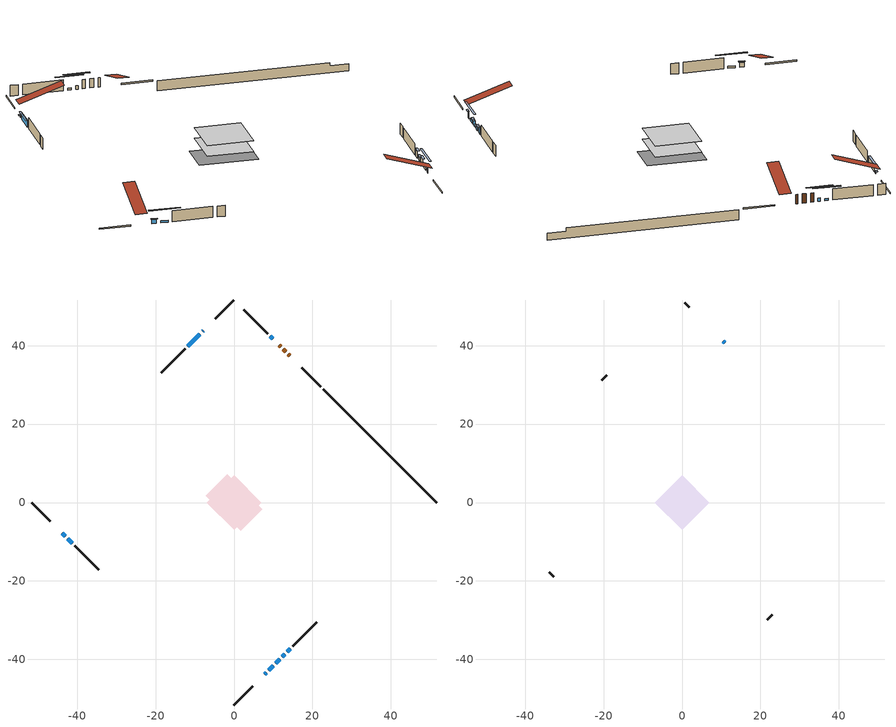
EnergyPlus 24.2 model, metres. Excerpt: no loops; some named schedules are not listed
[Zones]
conditioned space
 floor adiabatic (AdiabaticFloorConstruction): -7.01,0 0,7.01 7.01,0 0,-7.01 z0.21
 floor foundation (Slab1 construction): -7.22,1.75 -1.75,7.22 7.22,-1.75 1.75,-7.22 z-2.06
 wall outside (RimJoist1 construction): 0,-51.64 4.76,-46.88 / -51.64,0 -46.88,-4.76 / 0,51.64 -4.76,46.88 / 22.1,29.54 17.34,34.3 z0.21:0.51
 wall outside (AdiabaticWallConstruction 1): 14.23,37.41 13.88,37.76 / 13.22,38.42 12.62,39.02 / 11.96,39.68 11.53,40.11 z0.21:2.24
 wall outside (AdiabaticWallConstruction): 7.88,-43.76 8.25,-43.39 z0.21:1.74; -43.76,-7.88 -43.07,-8.57 z0.21:1.17; 9.84,41.8 9.27,42.37 / 8.91,-42.73 10.05,-41.59 / -42.41,-9.23 -41.28,-10.36 z0.21:0.66; -7.87,43.77 -8.02,43.62 z0.21:0.52; -8.68,42.96 -11.82,39.82 z0.21:1.6; 10.7,-40.94 11.71,-39.93 z0.21:1.59; 12.37,-39.27 12.95,-38.69 z0.21:1.07; 13.61,-38.03 14.39,-37.25 z0.21:1.7
 wall outside (Wall1 construction): 15.04,-36.6 21.15,-30.49 / -40.62,-11.02 -34.52,-17.12 / -12.47,39.17 -18.58,33.06 / 8.61,43.03 2.51,49.13 z0.21:2.65
 wall foundation (FoundationWall1 construction): 22.76,28.88,-2.06 22.76,28.88,0.21 48.75,2.89,0.21 48.75,2.89,-0.53 51.64,0,-0.53 51.64,0,-2.06
 window (WindowConstruction 5): 7.88,-43.76 8.25,-43.39 z0.21:1.73
 window (WindowConstruction 4): -43.76,-7.88 -43.07,-8.57 z0.21:1.17
 window (WindowConstruction 7): 9.84,41.8 9.27,42.37 z0.21:0.66
 window (WindowConstruction 8): 8.91,-42.73 10.04,-41.6 z0.21:0.66
 window (WindowConstruction 9): -42.41,-9.23 -41.28,-10.36 z0.21:0.66
 window (WindowConstruction 6): -7.88,43.76 -8.02,43.62 z0.21:0.51
 window (WindowConstruction): -8.68,42.96 -11.82,39.82 z0.21:1.6
 window (WindowConstruction 1): 10.7,-40.94 11.71,-39.93 z0.21:1.58
 window (WindowConstruction 2): 12.37,-39.27 12.95,-38.69 z0.21:1.07
 window (WindowConstruction 3): 13.61,-38.03 14.39,-37.25 z0.21:1.7
 door (Door): 14.23,37.41 13.88,37.76 z0.21:2.24
 door (Door 1): 13.22,38.42 12.62,39.02 z0.21:2.24
 door (Door 2): 11.96,39.68 11.53,40.11 z0.21:2.24
 ceiling adiabatic (AdiabaticFloorConstruction): 0,-7.01 7.01,0 0,7.01 -7.01,0 z0.21
attic - vented
 floor to conditioned space (Floor1 construction Reversed): -7.01,0 0,7.01 7.01,0 0,-7.01 z2.65
 wall outside (AdiabaticWallConstruction): 10.87,40.77 10.49,41.15 z0.21:0.97
 wall outside (Wall2 construction): 21.8,-29.84 23,-28.64 / -33.86,-17.78 -32.66,-18.98 / -19.23,32.41 -20.43,31.21 / 1.85,49.79 0.66,50.98 z0.21:2.65
 window (WindowConstruction 10): 10.87,40.77 10.49,41.15 z0.21:0.97
 roof outside (Roof1 construction): 7.22,-44.42,2.65 0.4,-37.6,5.87 -1.4,-39.39,5.87 5.42,-46.22,2.65; -44.42,-7.22,2.65 -37.6,-0.4,5.87 -39.39,1.4,5.87 -46.22,-5.42,2.65; -7.22,44.42,2.65 -0.4,37.6,5.87 1.4,39.39,5.87 -5.42,46.22,2.65; 14.88,36.76,2.65 8.06,29.93,5.87 9.86,28.14,5.87 16.68,34.96,2.65
shading: 8.63,43.01 12.73,38.91 13.02,39.2 8.92,43.3 z3.6; 8.4,-43.24 7.73,-43.91 8.03,-44.2 8.69,-43.53 z1.94; -42.93,-8.71 -43.91,-7.73 -44.2,-8.03 -43.22,-9.01 z1.37; 7.41,44.23 11.7,39.94 11.99,40.23 7.7,44.52 z3.29; 11.9,-39.74 7.05,-44.59 7.34,-44.88 12.2,-40.03 z3.29; -39.42,-12.22 -44.27,-7.37 -44.56,-7.66 -39.71,-12.51 z3.29; -8.16,43.48 -7.73,43.91 -8.03,44.2 -8.45,43.77 z0.72; -11.96,39.68 -8.54,43.1 -8.83,43.4 -12.25,39.97 z1.8; 11.85,-39.79 10.56,-41.08 10.85,-41.37 12.14,-40.08 z1.79; 13.09,-38.55 12.23,-39.42 12.52,-39.71 13.38,-38.84 z1.27; 14.53,-37.11 13.46,-38.18 13.76,-38.47 14.82,-37.4 z1.9
[Building]
Building 1: Terrain=Suburbs
[Site:Location]
Quebec Intl AP_QC: Latitude {deg}=46.8; Longitude {deg}=-71.38; Time Zone {hr}=-5; Elevation {m}=74; Keep Site Location Information=Yes
[Site:GroundTemperature:Shallow]
0.0108218, -2.24938, -2.43038, -1.3578, 2.94801, 7.23376, 10.9493, 13.303, 13.5029, 11.5886, 7.96783, 3.81355
[Site:WaterMainsTemperature]
Calculation Method=Schedule; Temperature Schedule=mains temperature schedule
[Material] Roughness=Rough; Thermal Absorptance=0.9
Name | Thickness {m} | Conductivity {W/m-K} | Density {kg/m3} | Specific Heat {J/kg-K} | Solar Absorptance | Visible Absorptance
asphalt or fiberglass shingles | 0.00635 | 0.162714 | 1121.4 | 1465.45 | 0.4 | 0.4
ceiling loosefill ins | 0.254 | 0.0480833 | 16.02 | 1046.75 | 0.7 | 0.7
ceiling stud and cavity | 0.1397 | 0.92249 | 65.682 | 1177.47 | 0.7 | 0.7
concrete 4.0 in. | 0.1016 | 1.803125 | 2242.8 | 837.4 | 0.7 | 0.7
concrete 8.0 in. | 0.2032 | 1.803125 | 2242.8 | 837.4 | 0.7 | 0.7
door material | 0.04445 | 0.0451087 | 512.64 | 1214.23 | 0.7 | 0.7
door material 1 | 0.04445 | 0.188738 | 512.64 | 1214.23 | 0.7 | 0.7
door material 2 | 0.04445 | 0.20624 | 512.64 | 1214.23 | 0.7 | 0.7
exterior vertical ins | 0.0713252 | 0.029427 | 32.04 | 1214.23 | 0.7 | 0.7
floor covering | 0.0127 | 0.0433444 | 54.468 | 1339.84 | 0.6 | 0.6
floor rigid ins; wall rigid ins | 0.512978 | 0.029427 | 32.04 | 1214.23 | 0.7 | 0.7
floor stud and cavity | 0.1397 | 1.75129 | 37.0049 | 1207.88 | 0.7 | 0.7
furniture material conditioned space 1 | 0.1524 | 0.115458 | 640.8 | 1214.23 | 0.6 | 0.6
gypsum board | 0.0127 | 0.160291 | 801 | 837.4 | 0.6 | 0.6
gypsum board 1 | 0.0127 | 0.160291 | 801 | 837.4 | 0.7 | 0.7
osb sheathing 0.5 in. | 0.0127 | 0.115458 | 512.64 | 1214.23 | 0.7 | 0.7
osb sheathing 0.75 in. | 0.01905 | 0.115458 | 512.64 | 1214.23 | 0.7 | 0.7
osb sheathing 2.0 in. | 0.0508 | 0.115458 | 512.64 | 1214.23 | 0.7 | 0.7
rim joist stud and cavity | 0.0508 | 0.0534675 | 125.044 | 1163.47 | 0.6 | 0.6
wall stud and cavity | 0.1397 | 0.0818765 | 139.0536 | 1170.24 | 0.7 | 0.7
wall stud and cavity 1 | 0.0889 | 6.1454 | 50.32683 | 1063.81 | 0.6 | 0.6
wall stud and cavity 2 | 0.0889 | 0.380278 | 52.3479 | 1209.89 | 0.7 | 0.7
wall stud and cavity 3 | 0.0889 | 0.391764 | 83.0341 | 1211.67 | 0.7 | 0.7
wood siding | 0.0254 | 0.102417 | 544.68 | 1172.36 | 0.4 | 0.4
wood siding 1 | 0.00254 | 0.102417 | 544.68 | 1172.36 | 0.4 | 0.4
wood siding 2; wood siding 3; wood siding 4 | 0.0254 | 0.102417 | 544.68 | 1172.36 | 0.7 | 0.7
[WindowMaterial:SimpleGlazingSystem]
Name | U-Factor {W/m2-K} | Solar Heat Gain Coefficient
WindowMaterial | 2.93382 | 0.6
WindowMaterial 1 | 2.921331 | 0.62
WindowMaterial 2 | 2.97698 | 0.54
WindowMaterial 3 | 2.93155 | 0.61
WindowMaterial 4 | 2.95937 | 0.56
WindowMaterial 5 | 2.97584 | 0.62
WindowMaterial 6 | 3.068959 | 0.35
WindowMaterial 7 | 3.05874 | 0.4
WindowMaterial 8 | 2.99855 | 0.58
[Construction]
AdiabaticFloorConstruction: floor stud and cavity, floor rigid ins, osb sheathing 0.75 in., floor covering
AdiabaticWallConstruction: wood siding 3, wall rigid ins, wall stud and cavity 2, gypsum board
AdiabaticWallConstruction 1: wood siding 4, wall rigid ins, wall stud and cavity 2, gypsum board
Door: door material
Door 1: door material 1
Door 2: door material 2
Floor1 construction Reversed: gypsum board, ceiling stud and cavity, ceiling loosefill ins
FoundationWall1 construction: concrete 8.0 in., gypsum board 1
furniture construction conditioned space 1: furniture material conditioned space 1
PartitionWallConstruction: gypsum board, wall stud and cavity 3, gypsum board
RimJoist1 construction: wood siding 2, osb sheathing 2.0 in., rim joist stud and cavity
Roof1 construction: asphalt or fiberglass shingles
Slab1 construction: concrete 4.0 in.
Wall1 construction: wood siding, osb sheathing 0.5 in., wall stud and cavity, gypsum board
Wall2 construction: wood siding 1, wall stud and cavity 1
WindowConstruction: WindowMaterial
WindowConstruction 1: WindowMaterial 1
WindowConstruction 10: WindowMaterial 8
WindowConstruction 2: WindowMaterial 2
WindowConstruction 3: WindowMaterial 3
WindowConstruction 4: WindowMaterial 4
WindowConstruction 5: WindowMaterial 5
WindowConstruction 6: WindowMaterial 6
WindowConstruction 7; WindowConstruction 8; WindowConstruction 9: WindowMaterial 7
[Zone] Multiplier=1; Part of Total Floor Area=Yes
Name | Volume {m3}
attic - vented | 51.2645
conditioned space | 483.4
[Space]
Name | Zone | Volume {m3}
attic - vented 1 | attic - vented | 51.2645
conditioned space 1 | conditioned space | 483.4
[ZoneInfiltration:EffectiveLeakageArea]
infil attic - vented 1: Zone or Space=attic - vented 1; Schedule=Always On Discrete; Effective Air Leakage Area {cm2}=3624.74; Stack Coefficient=0.000393389; Wind Coefficient=1.34008e-05
[ZoneMixing]
whole house fan mix: Zone or Space=attic - vented; Schedule=Always On Continuous; Design Flow Rate Calculation Method=Flow/Zone; Design Flow Rate {m3/s}=0; Source Zone or Space=conditioned space
[SurfaceProperty:ExposedFoundationPerimeter]
Slab1: Exposed Perimeter Calculation Method=TotalExposedPerimeter; Total Exposed Perimeter {m}=40.844
[InternalMass] Zone or ZoneList=conditioned space; Space or SpaceList=conditioned space 1
Name | Construction | Surface Area {m2}
furniture mass conditioned space 1 | furniture construction conditioned space 1 | 78.5603
partition wall mass | PartitionWallConstruction | 196.401
[Lights]
interior lighting: Zone or ZoneList or Space or SpaceList=conditioned space 1; Schedule=interior lighting schedule; Design Level Calculation Method=LightingLevel; Lighting Level {W}=343.2; Return Air Fraction=0; Fraction Radiant=0.6; Fraction Visible=0.2; Fraction Replaceable=1
[People]
occupants: Zone or ZoneList or Space or SpaceList=conditioned space 1; Number of People Schedule=occupants schedule; Number of People Calculation Method=People; Number of People=3; Fraction Radiant=0.314171; Sensible Heat Fraction=0.56303; Activity Level Schedule=occupants activity schedule; Carbon Dioxide Generation Rate {m3/s-W}=0; Enable ASHRAE 55 Comfort Warnings=No; Mean Radiant Temperature Calculation Type=EnclosureAveraged
[ElectricEquipment] Zone or ZoneList or Space or SpaceList=conditioned space 1; Design Level Calculation Method=EquipmentLevel
Name | Schedule | Design Level {W} | Fraction Latent | Fraction Radiant | Fraction Lost
clothes dryer | clothes dryer schedule | 140.772 | 0.015 | 0.081 | 0.85
clothes washer | clothes washer schedule | 32.1985 | 0.03 | 0.162 | 0.7
cooking range | cooking range schedule | 215.147 | 0.08 | 0.432 | 0.2
dishwasher | dishwasher schedule | 66.8632 | 0.3 | 0.18 | 0.4
fridge | fridge schedule | 72.9452 | 0 | 0.6 | 0
mech vent bath fan 0 | mech vent bath fan 0 schedule | 50.2 | 0 | 0 | 1
mech vent house fan | mech vent house fan schedule | 0 | 0 | 0 | 1
mech vent house fan cfis | mech vent house fan cfis schedule | 0 | 0 | 0 | 0
mech vent range fan 0 | mech vent range fan 0 schedule | 57 | 0 | 0 | 1
misc plug loads | misc plug loads schedule | 494.7 | 0.045 | 0.513 | 0.1
whole house fan | Always On Discrete | 0 | 0 | 0 | 1
[OtherEquipment] Zone or ZoneList or Space or SpaceList=conditioned space 1; Design Level Calculation Method=EquipmentLevel
Name | Fuel Type | Schedule | Design Level {W} | Fraction Latent | Fraction Radiant | Fraction Lost
clothes dryer 1 | Electricity | clothes dryer schedule | 0 | 0.015 | 0.081 | 0.85
cooking range 1 | Electricity | cooking range schedule | 0 | 0.08 | 0.432 | 0.2
general water use latent | None | general water use schedule | 62.594 | 1 | 0 | 0
general water use sensible | None | general water use schedule | -61.6891 | 0 | 0.6 | 0
mech vent house fan latent load | None | Always On Discrete | 0 | 1 | 0 | 0
mech vent house fan sensible load | None | Always On Discrete | 0 | 0 | 0 | 0
water heater energy adjustment1 | Electricity | Always On Discrete | 0.01 | 0 | 0 | 1
[ZoneInfiltration:DesignFlowRate] Zone or ZoneList or Space or SpaceList=conditioned space 1; Schedule=Always On Discrete; Design Flow Rate Calculation Method=Flow/Zone; Design Flow Rate {m3/s}=0
infil flow; natural vent flow; whole house fan flow
[Foundation:Kiva]
Foundation Kiva 1: Initial Indoor Air Temperature {C}=18; Wall Height Above Grade {m}=0.210007; Wall Depth Below Slab {m}=0.2032; Custom Block Material Name 1=exterior vertical ins; Custom Block Depth 1 {m}=2.269998; Custom Block X Position 1 {m}=0.2159; Custom Block Z Position 1 {m}=0
[Foundation:Kiva:Settings]
Soil Conductivity {W/m-K}=0.849921; Soil Density {kg/m3}=1842.3; Soil Specific Heat {J/kg-K}=418.7; Ground Solar Absorptivity=0.9; Ground Thermal Absorptivity=0.9; Ground Surface Roughness {m}=0.03; Far-Field Width {m}=40; Deep-Ground Boundary Condition=ZeroFlux; Deep-Ground Depth {m}=40; Minimum Cell Dimension {m}=0.2; Maximum Cell Growth Coefficient=3; Simulation Timestep=Timestep
[Exterior:Lights]
exterior lighting: Schedule=exterior lighting schedule; Design Level {W}=75.6
[Schedule:Constant]
Name | Hourly Value
Always On Continuous; mech vent house fan schedule; mech vent house fan cfis schedule; Always On Discrete | 1
occupants activity schedule | 117.228
fridge schedule | 0
[Schedule:Week:Daily]
interior lighting schedule Week Rule - Jan1-Jan27: interior lighting schedule day, interior lighting schedule day, interior lighting schedule day, interior lighting schedule day, interior lighting schedule day, interior lighting schedule day, interior lighting schedule day, interior lighting schedule default day, interior lighting schedule default day, interior lighting schedule default day, interior lighting schedule default day, interior lighting schedule default day
interior lighting schedule Week Rule - Jan28-Feb3: interior lighting schedule day, interior lighting schedule day, interior lighting schedule day, interior lighting schedule day, interior lighting schedule day 1, interior lighting schedule day 1, interior lighting schedule day 1, interior lighting schedule default day, interior lighting schedule default day, interior lighting schedule default day, interior lighting schedule default day, interior lighting schedule default day
interior lighting schedule Week Rule - Feb4-Feb24: interior lighting schedule day 1, interior lighting schedule day 1, interior lighting schedule day 1, interior lighting schedule day 1, interior lighting schedule day 1, interior lighting schedule day 1, interior lighting schedule day 1, interior lighting schedule default day, interior lighting schedule default day, interior lighting schedule default day, interior lighting schedule default day, interior lighting schedule default day
interior lighting schedule Week Rule - Feb25-Mar3: interior lighting schedule day 1, interior lighting schedule day 1, interior lighting schedule day 1, interior lighting schedule day 1, interior lighting schedule day 2, interior lighting schedule day 2, interior lighting schedule day 2, interior lighting schedule default day, interior lighting schedule default day, interior lighting schedule default day, interior lighting schedule default day, interior lighting schedule default day
interior lighting schedule Week Rule - Mar4-Mar31: interior lighting schedule day 2, interior lighting schedule day 2, interior lighting schedule day 2, interior lighting schedule day 2, interior lighting schedule day 2, interior lighting schedule day 2, interior lighting schedule day 2, interior lighting schedule default day, interior lighting schedule default day, interior lighting schedule default day, interior lighting schedule default day, interior lighting schedule default day
interior lighting schedule Week Rule - Apr1-Apr28: interior lighting schedule day 3, interior lighting schedule day 3, interior lighting schedule day 3, interior lighting schedule day 3, interior lighting schedule day 3, interior lighting schedule day 3, interior lighting schedule day 3, interior lighting schedule default day, interior lighting schedule default day, interior lighting schedule default day, interior lighting schedule default day, interior lighting schedule default day
interior lighting schedule Week Rule - Apr29-May5: interior lighting schedule day 3, interior lighting schedule day 3, interior lighting schedule day 4, interior lighting schedule day 4, interior lighting schedule day 4, interior lighting schedule day 4, interior lighting schedule day 4, interior lighting schedule default day, interior lighting schedule default day, interior lighting schedule default day, interior lighting schedule default day, interior lighting schedule default day
interior lighting schedule Week Rule - May6-May26: interior lighting schedule day 4, interior lighting schedule day 4, interior lighting schedule day 4, interior lighting schedule day 4, interior lighting schedule day 4, interior lighting schedule day 4, interior lighting schedule day 4, interior lighting schedule default day, interior lighting schedule default day, interior lighting schedule default day, interior lighting schedule default day, interior lighting schedule default day
interior lighting schedule Week Rule - May27-Jun2: interior lighting schedule day 4, interior lighting schedule day 4, interior lighting schedule day 4, interior lighting schedule day 4, interior lighting schedule day 4, interior lighting schedule day 5, interior lighting schedule day 5, interior lighting schedule default day, interior lighting schedule default day, interior lighting schedule default day, interior lighting schedule default day, interior lighting schedule default day
interior lighting schedule Week Rule - Jun3-Jun30: interior lighting schedule day 5, interior lighting schedule day 5, interior lighting schedule day 5, interior lighting schedule day 5, interior lighting schedule day 5, interior lighting schedule day 5, interior lighting schedule day 5, interior lighting schedule default day, interior lighting schedule default day, interior lighting schedule default day, interior lighting schedule default day, interior lighting schedule default day
interior lighting schedule Week Rule - Jul1-Jul28: interior lighting schedule day 6, interior lighting schedule day 6, interior lighting schedule day 6, interior lighting schedule day 6, interior lighting schedule day 6, interior lighting schedule day 6, interior lighting schedule day 6, interior lighting schedule default day, interior lighting schedule default day, interior lighting schedule default day, interior lighting schedule default day, interior lighting schedule default day
interior lighting schedule Week Rule - Jul29-Aug4: interior lighting schedule day 6, interior lighting schedule day 6, interior lighting schedule day 6, interior lighting schedule day 7, interior lighting schedule day 7, interior lighting schedule day 7, interior lighting schedule day 7, interior lighting schedule default day, interior lighting schedule default day, interior lighting schedule default day, interior lighting schedule default day, interior lighting schedule default day
interior lighting schedule Week Rule - Aug5-Aug25: interior lighting schedule day 7, interior lighting schedule day 7, interior lighting schedule day 7, interior lighting schedule day 7, interior lighting schedule day 7, interior lighting schedule day 7, interior lighting schedule day 7, interior lighting schedule default day, interior lighting schedule default day, interior lighting schedule default day, interior lighting schedule default day, interior lighting schedule default day
interior lighting schedule Week Rule - Aug26-Sep1: interior lighting schedule day 7, interior lighting schedule day 7, interior lighting schedule day 7, interior lighting schedule day 7, interior lighting schedule day 7, interior lighting schedule day 7, interior lighting schedule day 8, interior lighting schedule default day, interior lighting schedule default day, interior lighting schedule default day, interior lighting schedule default day, interior lighting schedule default day
interior lighting schedule Week Rule - Sep2-Sep29: interior lighting schedule day 8, interior lighting schedule day 8, interior lighting schedule day 8, interior lighting schedule day 8, interior lighting schedule day 8, interior lighting schedule day 8, interior lighting schedule day 8, interior lighting schedule default day, interior lighting schedule default day, interior lighting schedule default day, interior lighting schedule default day, interior lighting schedule default day
interior lighting schedule Week Rule - Sep30-Oct6: interior lighting schedule day 8, interior lighting schedule day 9, interior lighting schedule day 9, interior lighting schedule day 9, interior lighting schedule day 9, interior lighting schedule day 9, interior lighting schedule day 9, interior lighting schedule default day, interior lighting schedule default day, interior lighting schedule default day, interior lighting schedule default day, interior lighting schedule default day
interior lighting schedule Week Rule - Oct7-Oct27: interior lighting schedule day 9, interior lighting schedule day 9, interior lighting schedule day 9, interior lighting schedule day 9, interior lighting schedule day 9, interior lighting schedule day 9, interior lighting schedule day 9, interior lighting schedule default day, interior lighting schedule default day, interior lighting schedule default day, interior lighting schedule default day, interior lighting schedule default day
interior lighting schedule Week Rule - Oct28-Nov3: interior lighting schedule day 9, interior lighting schedule day 9, interior lighting schedule day 9, interior lighting schedule day 9, interior lighting schedule day 10, interior lighting schedule day 10, interior lighting schedule day 10, interior lighting schedule default day, interior lighting schedule default day, interior lighting schedule default day, interior lighting schedule default day, interior lighting schedule default day
interior lighting schedule Week Rule - Nov4-Nov24: interior lighting schedule day 10, interior lighting schedule day 10, interior lighting schedule day 10, interior lighting schedule day 10, interior lighting schedule day 10, interior lighting schedule day 10, interior lighting schedule day 10, interior lighting schedule default day, interior lighting schedule default day, interior lighting schedule default day, interior lighting schedule default day, interior lighting schedule default day
interior lighting schedule Week Rule - Nov25-Dec1: interior lighting schedule day 10, interior lighting schedule day 10, interior lighting schedule day 10, interior lighting schedule day 10, interior lighting schedule day 10, interior lighting schedule day 10, interior lighting schedule day 11, interior lighting schedule default day, interior lighting schedule default day, interior lighting schedule default day, interior lighting schedule default day, interior lighting schedule default day
interior lighting schedule Week Rule - Dec2-Dec31: interior lighting schedule day 11, interior lighting schedule day 11, interior lighting schedule day 11, interior lighting schedule day 11, interior lighting schedule day 11, interior lighting schedule day 11, interior lighting schedule day 11, interior lighting schedule default day, interior lighting schedule default day, interior lighting schedule default day, interior lighting schedule default day, interior lighting schedule default day
occupants schedule Week Rule - Jan1-Dec31: occupants schedule day, occupants schedule day, occupants schedule day, occupants schedule day, occupants schedule day, occupants schedule day, occupants schedule day, occupants schedule default day, occupants schedule default day, occupants schedule default day, occupants schedule default day, occupants schedule default day
clothes dryer schedule Week Rule - Jan1-Dec31: clothes dryer schedule day, clothes dryer schedule day, clothes dryer schedule day, clothes dryer schedule day, clothes dryer schedule day, clothes dryer schedule day, clothes dryer schedule day, clothes dryer schedule default day, clothes dryer schedule default day, clothes dryer schedule default day, clothes dryer schedule default day, clothes dryer schedule default day
clothes washer schedule Week Rule - Jan1-Dec31: clothes washer schedule day, clothes washer schedule day, clothes washer schedule day, clothes washer schedule day, clothes washer schedule day, clothes washer schedule day, clothes washer schedule day, clothes washer schedule default day, clothes washer schedule default day, clothes washer schedule default day, clothes washer schedule default day, clothes washer schedule default day
cooking range schedule Week Rule - Jan1-Dec31: cooking range schedule day, cooking range schedule day, cooking range schedule day, cooking range schedule day, cooking range schedule day, cooking range schedule day, cooking range schedule day, cooking range schedule default day, cooking range schedule default day, cooking range schedule default day, cooking range schedule default day, cooking range schedule default day
dishwasher schedule Week Rule - Jan1-Dec31: dishwasher schedule day, dishwasher schedule day, dishwasher schedule day, dishwasher schedule day, dishwasher schedule day, dishwasher schedule day, dishwasher schedule day, dishwasher schedule default day, dishwasher schedule default day, dishwasher schedule default day, dishwasher schedule default day, dishwasher schedule default day
mech vent bath fan 0 schedule Week Rule - Jan1-Dec31: mech vent bath fan 0 schedule day, mech vent bath fan 0 schedule day, mech vent bath fan 0 schedule day, mech vent bath fan 0 schedule day, mech vent bath fan 0 schedule day, mech vent bath fan 0 schedule day, mech vent bath fan 0 schedule day, mech vent bath fan 0 schedule default day, mech vent bath fan 0 schedule default day, mech vent bath fan 0 schedule default day, mech vent bath fan 0 schedule default day, mech vent bath fan 0 schedule default day
mech vent range fan 0 schedule Week Rule - Jan1-Dec31: mech vent range fan 0 schedule day, mech vent range fan 0 schedule day, mech vent range fan 0 schedule day, mech vent range fan 0 schedule day, mech vent range fan 0 schedule day, mech vent range fan 0 schedule day, mech vent range fan 0 schedule day, mech vent range fan 0 schedule default day, mech vent range fan 0 schedule default day, mech vent range fan 0 schedule default day, mech vent range fan 0 schedule default day, mech vent range fan 0 schedule default day
misc plug loads schedule Week Rule - Jan1-Dec31: misc plug loads schedule day, misc plug loads schedule day, misc plug loads schedule day, misc plug loads schedule day, misc plug loads schedule day, misc plug loads schedule day, misc plug loads schedule day, misc plug loads schedule default day, misc plug loads schedule default day, misc plug loads schedule default day, misc plug loads schedule default day, misc plug loads schedule default day
general water use schedule Week Rule - Jan1-Dec31: general water use schedule day, general water use schedule day, general water use schedule day, general water use schedule day, general water use schedule day, general water use schedule day, general water use schedule day, general water use schedule default day, general water use schedule default day, general water use schedule default day, general water use schedule default day, general water use schedule default day
exterior lighting schedule Week Rule - Jan1-Jan27: exterior lighting schedule day, exterior lighting schedule day, exterior lighting schedule day, exterior lighting schedule day, exterior lighting schedule day, exterior lighting schedule day, exterior lighting schedule day, exterior lighting schedule default day, exterior lighting schedule default day, exterior lighting schedule default day, exterior lighting schedule default day, exterior lighting schedule default day
exterior lighting schedule Week Rule - Jan28-Feb3: exterior lighting schedule day, exterior lighting schedule day, exterior lighting schedule day, exterior lighting schedule day, exterior lighting schedule day 1, exterior lighting schedule day 1, exterior lighting schedule day 1, exterior lighting schedule default day, exterior lighting schedule default day, exterior lighting schedule default day, exterior lighting schedule default day, exterior lighting schedule default day
exterior lighting schedule Week Rule - Feb4-Feb24: exterior lighting schedule day 1, exterior lighting schedule day 1, exterior lighting schedule day 1, exterior lighting schedule day 1, exterior lighting schedule day 1, exterior lighting schedule day 1, exterior lighting schedule day 1, exterior lighting schedule default day, exterior lighting schedule default day, exterior lighting schedule default day, exterior lighting schedule default day, exterior lighting schedule default day
exterior lighting schedule Week Rule - Feb25-Mar3: exterior lighting schedule day 1, exterior lighting schedule day 1, exterior lighting schedule day 1, exterior lighting schedule day 1, exterior lighting schedule day 2, exterior lighting schedule day 2, exterior lighting schedule day 2, exterior lighting schedule default day, exterior lighting schedule default day, exterior lighting schedule default day, exterior lighting schedule default day, exterior lighting schedule default day
exterior lighting schedule Week Rule - Mar4-Mar31: exterior lighting schedule day 2, exterior lighting schedule day 2, exterior lighting schedule day 2, exterior lighting schedule day 2, exterior lighting schedule day 2, exterior lighting schedule day 2, exterior lighting schedule day 2, exterior lighting schedule default day, exterior lighting schedule default day, exterior lighting schedule default day, exterior lighting schedule default day, exterior lighting schedule default day
exterior lighting schedule Week Rule - Apr1-Apr28: exterior lighting schedule day 3, exterior lighting schedule day 3, exterior lighting schedule day 3, exterior lighting schedule day 3, exterior lighting schedule day 3, exterior lighting schedule day 3, exterior lighting schedule day 3, exterior lighting schedule default day, exterior lighting schedule default day, exterior lighting schedule default day, exterior lighting schedule default day, exterior lighting schedule default day
exterior lighting schedule Week Rule - Apr29-May5: exterior lighting schedule day 3, exterior lighting schedule day 3, exterior lighting schedule day 4, exterior lighting schedule day 4, exterior lighting schedule day 4, exterior lighting schedule day 4, exterior lighting schedule day 4, exterior lighting schedule default day, exterior lighting schedule default day, exterior lighting schedule default day, exterior lighting schedule default day, exterior lighting schedule default day
exterior lighting schedule Week Rule - May6-May26: exterior lighting schedule day 4, exterior lighting schedule day 4, exterior lighting schedule day 4, exterior lighting schedule day 4, exterior lighting schedule day 4, exterior lighting schedule day 4, exterior lighting schedule day 4, exterior lighting schedule default day, exterior lighting schedule default day, exterior lighting schedule default day, exterior lighting schedule default day, exterior lighting schedule default day
exterior lighting schedule Week Rule - May27-Jun2: exterior lighting schedule day 4, exterior lighting schedule day 4, exterior lighting schedule day 4, exterior lighting schedule day 4, exterior lighting schedule day 4, exterior lighting schedule day 5, exterior lighting schedule day 5, exterior lighting schedule default day, exterior lighting schedule default day, exterior lighting schedule default day, exterior lighting schedule default day, exterior lighting schedule default day
exterior lighting schedule Week Rule - Jun3-Jun30: exterior lighting schedule day 5, exterior lighting schedule day 5, exterior lighting schedule day 5, exterior lighting schedule day 5, exterior lighting schedule day 5, exterior lighting schedule day 5, exterior lighting schedule day 5, exterior lighting schedule default day, exterior lighting schedule default day, exterior lighting schedule default day, exterior lighting schedule default day, exterior lighting schedule default day
exterior lighting schedule Week Rule - Jul1-Jul28: exterior lighting schedule day 6, exterior lighting schedule day 6, exterior lighting schedule day 6, exterior lighting schedule day 6, exterior lighting schedule day 6, exterior lighting schedule day 6, exterior lighting schedule day 6, exterior lighting schedule default day, exterior lighting schedule default day, exterior lighting schedule default day, exterior lighting schedule default day, exterior lighting schedule default day
exterior lighting schedule Week Rule - Jul29-Aug4: exterior lighting schedule day 6, exterior lighting schedule day 6, exterior lighting schedule day 6, exterior lighting schedule day 7, exterior lighting schedule day 7, exterior lighting schedule day 7, exterior lighting schedule day 7, exterior lighting schedule default day, exterior lighting schedule default day, exterior lighting schedule default day, exterior lighting schedule default day, exterior lighting schedule default day
exterior lighting schedule Week Rule - Aug5-Aug25: exterior lighting schedule day 7, exterior lighting schedule day 7, exterior lighting schedule day 7, exterior lighting schedule day 7, exterior lighting schedule day 7, exterior lighting schedule day 7, exterior lighting schedule day 7, exterior lighting schedule default day, exterior lighting schedule default day, exterior lighting schedule default day, exterior lighting schedule default day, exterior lighting schedule default day
exterior lighting schedule Week Rule - Aug26-Sep1: exterior lighting schedule day 7, exterior lighting schedule day 7, exterior lighting schedule day 7, exterior lighting schedule day 7, exterior lighting schedule day 7, exterior lighting schedule day 7, exterior lighting schedule day 8, exterior lighting schedule default day, exterior lighting schedule default day, exterior lighting schedule default day, exterior lighting schedule default day, exterior lighting schedule default day
exterior lighting schedule Week Rule - Sep2-Sep29: exterior lighting schedule day 8, exterior lighting schedule day 8, exterior lighting schedule day 8, exterior lighting schedule day 8, exterior lighting schedule day 8, exterior lighting schedule day 8, exterior lighting schedule day 8, exterior lighting schedule default day, exterior lighting schedule default day, exterior lighting schedule default day, exterior lighting schedule default day, exterior lighting schedule default day
exterior lighting schedule Week Rule - Sep30-Oct6: exterior lighting schedule day 8, exterior lighting schedule day 9, exterior lighting schedule day 9, exterior lighting schedule day 9, exterior lighting schedule day 9, exterior lighting schedule day 9, exterior lighting schedule day 9, exterior lighting schedule default day, exterior lighting schedule default day, exterior lighting schedule default day, exterior lighting schedule default day, exterior lighting schedule default day
exterior lighting schedule Week Rule - Oct7-Oct27: exterior lighting schedule day 9, exterior lighting schedule day 9, exterior lighting schedule day 9, exterior lighting schedule day 9, exterior lighting schedule day 9, exterior lighting schedule day 9, exterior lighting schedule day 9, exterior lighting schedule default day, exterior lighting schedule default day, exterior lighting schedule default day, exterior lighting schedule default day, exterior lighting schedule default day
exterior lighting schedule Week Rule - Oct28-Nov3: exterior lighting schedule day 9, exterior lighting schedule day 9, exterior lighting schedule day 9, exterior lighting schedule day 9, exterior lighting schedule day 10, exterior lighting schedule day 10, exterior lighting schedule day 10, exterior lighting schedule default day, exterior lighting schedule default day, exterior lighting schedule default day, exterior lighting schedule default day, exterior lighting schedule default day
[Schedule:Year]
interior lighting schedule: interior lighting schedule Week Rule - Jan1-Jan27, 1, 1, 1, 27, interior lighting schedule Week Rule - Jan28-Feb3, 1, 28, 2, 3, interior lighting schedule Week Rule - Feb4-Feb24, 2, 4, 2, 24, interior lighting schedule Week Rule - Feb25-Mar3, 2, 25, 3, 3, interior lighting schedule Week Rule - Mar4-Mar31, 3, 4, 3, 31, interior lighting schedule Week Rule - Apr1-Apr28, 4, 1, 4, 28, interior lighting schedule Week Rule - Apr29-May5, 4, 29, 5, 5, interior lighting schedule Week Rule - May6-May26, 5, 6, 5, 26, interior lighting schedule Week Rule - May27-Jun2, 5, 27, 6, 2, interior lighting schedule Week Rule - Jun3-Jun30, 6, 3, 6, 30, interior lighting schedule Week Rule - Jul1-Jul28, 7, 1, 7, 28, interior lighting schedule Week Rule - Jul29-Aug4, 7, 29, 8, 4, interior lighting schedule Week Rule - Aug5-Aug25, 8, 5, 8, 25, interior lighting schedule Week Rule - Aug26-Sep1, 8, 26, 9, 1, interior lighting schedule Week Rule - Sep2-Sep29, 9, 2, 9, 29, interior lighting schedule Week Rule - Sep30-Oct6, 9, 30, 10, 6, interior lighting schedule Week Rule - Oct7-Oct27, 10, 7, 10, 27, interior lighting schedule Week Rule - Oct28-Nov3, 10, 28, 11, 3, interior lighting schedule Week Rule - Nov4-Nov24, 11, 4, 11, 24, interior lighting schedule Week Rule - Nov25-Dec1, 11, 25, 12, 1, interior lighting schedule Week Rule - Dec2-Dec31, 12, 2, 12, 31
occupants schedule: occupants schedule Week Rule - Jan1-Dec31, 1, 1, 12, 31
clothes dryer schedule: clothes dryer schedule Week Rule - Jan1-Dec31, 1, 1, 12, 31
clothes washer schedule: clothes washer schedule Week Rule - Jan1-Dec31, 1, 1, 12, 31
cooking range schedule: cooking range schedule Week Rule - Jan1-Dec31, 1, 1, 12, 31
dishwasher schedule: dishwasher schedule Week Rule - Jan1-Dec31, 1, 1, 12, 31
mech vent bath fan 0 schedule: mech vent bath fan 0 schedule Week Rule - Jan1-Dec31, 1, 1, 12, 31
mech vent range fan 0 schedule: mech vent range fan 0 schedule Week Rule - Jan1-Dec31, 1, 1, 12, 31
misc plug loads schedule: misc plug loads schedule Week Rule - Jan1-Dec31, 1, 1, 12, 31
general water use schedule: general water use schedule Week Rule - Jan1-Dec31, 1, 1, 12, 31
exterior lighting schedule: exterior lighting schedule Week Rule - Jan1-Jan27, 1, 1, 1, 27, exterior lighting schedule Week Rule - Jan28-Feb3, 1, 28, 2, 3, exterior lighting schedule Week Rule - Feb4-Feb24, 2, 4, 2, 24, exterior lighting schedule Week Rule - Feb25-Mar3, 2, 25, 3, 3, exterior lighting schedule Week Rule - Mar4-Mar31, 3, 4, 3, 31, exterior lighting schedule Week Rule - Apr1-Apr28, 4, 1, 4, 28, exterior lighting schedule Week Rule - Apr29-May5, 4, 29, 5, 5, exterior lighting schedule Week Rule - May6-May26, 5, 6, 5, 26, exterior lighting schedule Week Rule - May27-Jun2, 5, 27, 6, 2, exterior lighting schedule Week Rule - Jun3-Jun30, 6, 3, 6, 30, exterior lighting schedule Week Rule - Jul1-Jul28, 7, 1, 7, 28, exterior lighting schedule Week Rule - Jul29-Aug4, 7, 29, 8, 4, exterior lighting schedule Week Rule - Aug5-Aug25, 8, 5, 8, 25, exterior lighting schedule Week Rule - Aug26-Sep1, 8, 26, 9, 1, exterior lighting schedule Week Rule - Sep2-Sep29, 9, 2, 9, 29, exterior lighting schedule Week Rule - Sep30-Oct6, 9, 30, 10, 6, exterior lighting schedule Week Rule - Oct7-Oct27, 10, 7, 10, 27, exterior lighting schedule Week Rule - Oct28-Nov3, 10, 28, 11, 3, exterior lighting schedule Week Rule - Nov4-Nov24, 11, 4, 11, 24, exterior lighting schedule Week Rule - Nov25-Dec1, 11, 25, 12, 1, exterior lighting schedule Week Rule - Dec2-Dec31, 12, 2, 12, 31
[Schedule:Compact]
mains temperature schedule: Through: 01/01, For: AllDays, Until: 24:00, 5.175, Through: 01/02, For: AllDays, Until: 24:00, 5.10167, Through: 01/03, For: AllDays, Until: 24:00, 5.02889, Through: 01/04, For: AllDays, Until: 24:00, 4.95778, Through: 01/05, For: AllDays, Until: 24:00, 4.88778, Through: 01/06, For: AllDays, Until: 24:00, 4.81833, Through: 01/07, For: AllDays, Until: 24:00, 4.75056, Through: 01/08, For: AllDays, Until: 24:00, 4.68389, Through: 01/09, For: AllDays, Until: 24:00, 4.61833, Through: 01/10, For: AllDays, Until: 24:00, 4.55389, Through: 01/11, For: AllDays, Until: 24:00, 4.49056, Through: 01/12, For: AllDays, Until: 24:00, 4.42889, Through: 01/13, For: AllDays, Until: 24:00, 4.36778, Through: 01/14, For: AllDays, Until: 24:00, 4.30889, Through: 01/15, For: AllDays, Until: 24:00, 4.25056, Through: 01/16, For: AllDays, Until: 24:00, 4.19389, Through: 01/17, For: AllDays, Until: 24:00, 4.13833, Through: 01/18, For: AllDays, Until: 24:00, 4.08444, Through: 01/19, For: AllDays, Until: 24:00, 4.03167, Through: 01/20, For: AllDays, Until: 24:00, 3.98056, Through: 01/21, For: AllDays, Until: 24:00, 3.93056, Through: 01/22, For: AllDays, Until: 24:00, 3.88222, Through: 01/23, For: AllDays, Until: 24:00, 3.835, Through: 01/24, For: AllDays, Until: 24:00, 3.78944, Through: 01/25, For: AllDays, Until: 24:00, 3.74556, Through: 01/26, For: AllDays, Until: 24:00, 3.70278, Through: 01/27, For: AllDays, Until: 24:00, 3.66167, Through: 01/28, For: AllDays, Until: 24:00, 3.62167, Through: 01/29, For: AllDays, Until: 24:00, 3.58389, Through: 01/30, For: AllDays, Until: 24:00, 3.54722, Through: 01/31, For: AllDays, Until: 24:00, 3.51167, Through: 02/01, For: AllDays, Until: 24:00, 3.47833, Through: 02/02, For: AllDays, Until: 24:00, 3.44611, Through: 02/03, For: AllDays, Until: 24:00, 3.41556, Through: 02/04, For: AllDays, Until: 24:00, 3.38667, Through: 02/05, For: AllDays, Until: 24:00, 3.35944, Through: 02/06, For: AllDays, Until: 24:00, 3.33389, Through: 02/07, For: AllDays, Until: 24:00, 3.30944, Through: 02/08, For: AllDays, Until: 24:00, 3.28667, Through: 02/09, For: AllDays, Until: 24:00, 3.26611, Through: 02/10, For: AllDays, Until: 24:00, 3.24667, Through: 02/11, For: AllDays, Until: 24:00, 3.22889, Through: 02/12, For: AllDays, Until: 24:00, 3.21278, Through: 02/13, For: AllDays, Until: 24:00, 3.19833, Through: 02/14, For: AllDays, Until: 24:00, 3.18556, Through: 02/15, For: AllDays, Until: 24:00, 3.17389, Through: 02/16, For: AllDays, Until: 24:00, 3.16444, Through: 02/17, For: AllDays, Until: 24:00, 3.15667, Through: 02/18, For: AllDays, Until: 24:00, 3.15056, Through: 02/19, For: AllDays, Until: 24:00, 3.14556, Through: 02/20, For: AllDays, Until: 24:00, 3.14278, Through: 02/21, For: AllDays, Until: 24:00, 3.14111, Through: 02/22, For: AllDays, Until: 24:00, 3.14167, Through: 02/23, For: AllDays, Until: 24:00, 3.14333, Through: 02/24, For: AllDays, Until: 24:00, 3.14722, Through: 02/25, For: AllDays, Until: 24:00, 3.15222, Through: 02/26, For: AllDays, Until: 24:00, 3.15944, Through: 02/27, For: AllDays, Until: 24:00, 3.16778, Through: 02/28, For: AllDays, Until: 24:00, 3.17778, Through: 03/01, For: AllDays, Until: 24:00, 3.18944, Through: 03/02, For: AllDays, Until: 24:00, 3.20333, Through: 03/03, For: AllDays, Until: 24:00, 3.21833, Through: 03/04, For: AllDays, Until: 24:00, 3.235, Through: 03/05, For: AllDays, Until: 24:00, 3.25333, Through: 03/06, For: AllDays, Until: 24:00, 3.27333, Through: 03/07, For: AllDays, Until: 24:00, 3.29444, Through: 03/08, For: AllDays, Until: 24:00, 3.31778, Through: 03/09, For: AllDays, Until: 24:00, 3.34222, Through: 03/10, For: AllDays, Until: 24:00, 3.36889, Through: 03/11, For: AllDays, Until: 24:00, 3.39667, Through: 03/12, For: AllDays, Until: 24:00, 3.42611, Through: 03/13, For: AllDays, Until: 24:00, 3.45722, Through: 03/14, For: AllDays, Until: 24:00, 3.49, Through: 03/15, For: AllDays, Until: 24:00, 3.52389, Through: 03/16, For: AllDays, Until: 24:00, 3.55944, Through: 03/17, For: AllDays, Until: 24:00, 3.59667, Through: 03/18, For: AllDays, Until: 24:00, 3.63556, Through: 03/19, For: AllDays, Until: 24:00, 3.67556, Through: 03/20, For: AllDays, Until: 24:00, 3.71722, Through: 03/21, For: AllDays, Until: 24:00, 3.76056, Through: 03/22, For: AllDays, Until: 24:00, 3.80556, Through: 03/23, For: AllDays, Until: 24:00, 3.85111, Through: 03/24, For: AllDays, Until: 24:00, 3.89889, Through: 03/25, For: AllDays, Until: 24:00, 3.94778, Through: 03/26, For: AllDays, Until: 24:00, 3.99833, Through: 03/27, For: AllDays, Until: 24:00, 4.05, Through: 03/28, For: AllDays, Until: 24:00, 4.10333, Through: 03/29, For: AllDays, Until: 24:00, 4.15778, Through: 03/30, For: AllDays, Until: 24:00, 4.21333, Through: 03/31, For: AllDays, Until: 24:00, 4.27056, Through: 04/01, For: AllDays, Until: 24:00, 4.32944, Through: 04/02, For: AllDays, Until: 24:00, 4.38889, Through: 04/03, For: AllDays, Until: 24:00, 4.45, Through: 04/04, For: AllDays, Until: 24:00, 4.51222, Through: 04/05, For: AllDays, Until: 24:00, 4.57611, Through: 04/06, For: AllDays, Until: 24:00, 4.64056, Through: 04/07, For: AllDays, Until: 24:00, 4.70667, Through: 04/08, For: AllDays, Until: 24:00, 4.77389, Through: 04/09, For: AllDays, Until: 24:00, 4.84222, Through: 04/10, For: AllDays, Until: 24:00, 4.91167, Through: 04/11, For: AllDays, Until: 24:00, 4.98278, Through: 04/12, For: AllDays, Until: 24:00, 5.05444, Through: 04/13, For: AllDays, Until: 24:00, 5.12722, Through: 04/14, For: AllDays, Until: 24:00, 5.20111, Through: 04/15, For: AllDays, Until: 24:00, 5.27611, Through: 04/16, For: AllDays, Until: 24:00, 5.35167, Through: 04/17, For: AllDays, Until: 24:00, 5.42889, Through: 04/18, For: AllDays, Until: 24:00, 5.50667, Through: 04/19, For: AllDays, Until: 24:00, 5.58556, Through: 04/20, For: AllDays, Until: 24:00, 5.665, Through: 04/21, For: AllDays, Until: 24:00, 5.74611, Through: 04/22, For: AllDays, Until: 24:00, 5.82722, Through: 04/23, For: AllDays, Until: 24:00, 5.91, Through: 04/24, For: AllDays, Until: 24:00, 5.99278, Through: 04/25, For: AllDays, Until: 24:00, 6.07722, Through: 04/26, For: AllDays, Until: 24:00, 6.16167, Through: 04/27, For: AllDays, Until: 24:00, 6.24722, Through: 04/28, For: AllDays, Until: 24:00, 6.33389, Through: 04/29, For: AllDays, Until: 24:00, 6.42056, Through: 04/30, For: AllDays, Until: 24:00, 6.50833, Through: 05/01, For: AllDays, Until: 24:00, 6.59667, Through: 05/02, For: AllDays, Until: 24:00, 6.68556, Through: 05/03, For: AllDays, Until: 24:00, 6.775, Through: 05/04, For: AllDays, Until: 24:00, 6.86556, Through: 05/05, For: AllDays, Until: 24:00, 6.95611, Through: 05/06, For: AllDays, Until: 24:00, 7.04722, Through: 05/07, For: AllDays, Until: 24:00, 7.13889, Through: 05/08, For: AllDays, Until: 24:00, 7.23111, Through: 05/09, For: AllDays, Until: 24:00, 7.32333, Through: 05/10, For: AllDays, Until: 24:00, 7.41667, Through: 05/11, For: AllDays, Until: 24:00, 7.51, Through: 05/12, For: AllDays, Until: 24:00, 7.60389, Through: 05/13, For: AllDays, Until: 24:00, 7.69778, Through: 05/14, For: AllDays, Until: 24:00, 7.79222, Through: 05/15, For: AllDays, Until: 24:00, 7.88667, Through: 05/16, For: AllDays, Until: 24:00, 7.98167, Through: 05/17, For: AllDays, Until: 24:00, 8.07667, Through: 05/18, For: AllDays, Until: 24:00, 8.17167, Through: 05/19, For: AllDays, Until: 24:00, 8.26722, Through: 05/20, For: AllDays, Until: 24:00, 8.36278, Through: 05/21, For: AllDays, Until: 24:00, 8.45833, Through: 05/22, For: AllDays, Until: 24:00, 8.55444, Through: 05/23, For: AllDays, Until: 24:00, 8.65, Through: 05/24, For: AllDays, Until: 24:00, 8.74611, Through: 05/25, For: AllDays, Until: 24:00, 8.84167, Through: 05/26, For: AllDays, Until: 24:00, 8.93722, Through: 05/27, For: AllDays, Until: 24:00, 9.03333, Through: 05/28, For: AllDays, Until: 24:00, 9.12889, Through: 05/29, For: AllDays, Until: 24:00, 9.22389, Through: 05/30, For: AllDays, Until: 24:00, 9.31944, Through: 05/31, For: AllDays, Until: 24:00, 9.41444, Through: 06/01, For: AllDays, Until: 24:00, 9.50944, Through: 06/02, For: AllDays, Until: 24:00, 9.60389, Through: 06/03, For: AllDays, Until: 24:00, 9.69833, Through: 06/04, For: AllDays, Until: 24:00, 9.79278, Through: 06/05, For: AllDays, Until: 24:00, 9.88667, Through: 06/06, For: AllDays, Until: 24:00, 9.98, Through: 06/07, For: AllDays, Until: 24:00, 10.0728, Through: 06/08, For: AllDays, Until: 24:00, 10.1656, Through: 06/09, For: AllDays, Until: 24:00, 10.2578, Through: 06/10, For: AllDays, Until: 24:00, 10.3494, Through: 06/11, For: AllDays, Until: 24:00, 10.4411, Through: 06/12, For: AllDays, Until: 24:00, 10.5317, Through: 06/13, For: AllDays, Until: 24:00, 10.6222, Through: 06/14, For: AllDays, Until: 24:00, 10.7117, Through: 06/15, For: AllDays, Until: 24:00, 10.8006, Through: 06/16, For: AllDays, Until: 24:00, 10.8889, Through: 06/17, For: AllDays, Until: 24:00, 10.9772, Through: 06/18, For: AllDays, Until: 24:00, 11.0639, Through: 06/19, For: AllDays, Until: 24:00, 11.1506, Through: 06/20, For: AllDays, Until: 24:00, 11.2361, Through: 06/21, For: AllDays, Until: 24:00, 11.3211, Through: 06/22, For: AllDays, Until: 24:00, 11.4056, Through: 06/23, For: AllDays, Until: 24:00, 11.4889, Through: 06/24, For: AllDays, Until: 24:00, 11.5711, Through: 06/25, For: AllDays, Until: 24:00, 11.6533, Through: 06/26, For: AllDays, Until: 24:00, 11.7339, Through: 06/27, For: AllDays, Until: 24:00, 11.8139, Through: 06/28, For: AllDays, Until: 24:00, 11.8928, Through: 06/29, For: AllDays, Until: 24:00, 11.9711, Through: 06/30, For: AllDays, Until: 24:00, 12.0483, Through: 07/01, For: AllDays, Until: 24:00, 12.1244, Through: 07/02, For: AllDays, Until: 24:00, 12.1994, Through: 07/03, For: AllDays, Until: 24:00, 12.2733, Through: 07/04, For: AllDays, Until: 24:00, 12.3467, Through: 07/05, For: AllDays, Until: 24:00, 12.4183, Through: 07/06, For: AllDays, Until: 24:00, 12.4894, Through: 07/07, For: AllDays, Until: 24:00, 12.5589, Through: 07/08, For: AllDays, Until: 24:00, 12.6278, Through: 07/09, For: AllDays, Until: 24:00, 12.695, Through: 07/10, For: AllDays, Until: 24:00, 12.7617, Through: 07/11, For: AllDays, Until: 24:00, 12.8267, Through: 07/12, For: AllDays, Until: 24:00, 12.8906, Through: 07/13, For: AllDays, Until: 24:00, 12.9528, Through: 07/14, For: AllDays, Until: 24:00, 13.0144, Through: 07/15, For: AllDays, Until: 24:00, 13.0744, Through: 07/16, For: AllDays, Until: 24:00, 13.1333, Through: 07/17, For: AllDays, Until: 24:00, 13.1906, Through: 07/18, For: AllDays, Until: 24:00, 13.2467, Through: 07/19, For: AllDays, Until: 24:00, 13.3017, Through: 07/20, For: AllDays, Until: 24:00, 13.355, Through: 07/21, For: AllDays, Until: 24:00, 13.4072, Through: 07/22, For: AllDays, Until: 24:00, 13.4578, Through: 07/23, For: AllDays, Until: 24:00, 13.5067, Through: 07/24, For: AllDays, Until: 24:00, 13.5544, Through: 07/25, For: AllDays, Until: 24:00, 13.6011, Through: 07/26, For: AllDays, Until: 24:00, 13.6461, Through: 07/27, For: AllDays, Until: 24:00, 13.6894, Through: 07/28, For: AllDays, Until: 24:00, 13.7317, Through: 07/29, For: AllDays, Until: 24:00, 13.7722, Through: 07/30, For: AllDays, Until: 24:00, 13.8111, Through: 07/31, For: AllDays, Until: 24:00, 13.8489, Through: 08/01, For: AllDays, Until: 24:00, 13.8844, Through: 08/02, For: AllDays, Until: 24:00, 13.9189, Through: 08/03, For: AllDays, Until: 24:00, 13.9522, Through: 08/04, For: AllDays, Until: 24:00, 13.9833, Through: 08/05, For: AllDays, Until: 24:00, 14.0133, Through: 08/06, For: AllDays, Until: 24:00, 14.0411, Through: 08/07, For: AllDays, Until: 24:00, 14.0678, Through: 08/08, For: AllDays, Until: 24:00, 14.0933, Through: 08/09, For: AllDays, Until: 24:00, 14.1167, Through: 08/10, For: AllDays, Until: 24:00, 14.1383, Through: 08/11, For: AllDays, Until: 24:00, 14.1589, Through: 08/12, For: AllDays, Until: 24:00, 14.1772, Through: 08/13, For: AllDays, Until: 24:00, 14.1944, Through: 08/14, For: AllDays, Until: 24:00, 14.21, Through: 08/15, For: AllDays, Until: 24:00, 14.2233, Through: 08/16, For: AllDays, Until: 24:00, 14.2356, Through: 08/17, For: AllDays, Until: 24:00, 14.2461, Through: 08/18, For: AllDays, Until: 24:00, 14.255, Through: 08/19, For: AllDays, Until: 24:00, 14.2622, Through: 08/20, For: AllDays, Until: 24:00, 14.2678, Through: 08/21, For: AllDays, Until: 24:00, 14.2717, Through: 08/22, For: AllDays, Until: 24:00, 14.2739, Through: 08/23, For: AllDays, Until: 24:00, 14.2744, Through: 08/24, For: AllDays, Until: 24:00, 14.2733, Through: 08/25, For: AllDays, Until: 24:00, 14.2711, Through: 08/26, For: AllDays, Until: 24:00, 14.2667, Through: 08/27, For: AllDays, Until: 24:00, 14.2606, Through: 08/28, For: AllDays, Until: 24:00, 14.2528, Through: 08/29, For: AllDays, Until: 24:00, 14.2439, Through: 08/30, For: AllDays, Until: 24:00, 14.2328, Through: 08/31, For: AllDays, Until: 24:00, 14.2206, Through: 09/01, For: AllDays, Until: 24:00, 14.2061, Through: 09/02, For: AllDays, Until: 24:00, 14.1906, Through: 09/03, For: AllDays, Until: 24:00, 14.1728, Through: 09/04, For: AllDays, Until: 24:00, 14.1539, Through: 09/05, For: AllDays, Until: 24:00, 14.1333, Through: 09/06, For: AllDays, Until: 24:00, 14.1111, Through: 09/07, For: AllDays, Until: 24:00, 14.0872, Through: 09/08, For: AllDays, Until: 24:00, 14.0617, Through: 09/09, For: AllDays, Until: 24:00, 14.035, Through: 09/10, For: AllDays, Until: 24:00, 14.0061, Through: 09/11, For: AllDays, Until: 24:00, 13.9761, Through: 09/12, For: AllDays, Until: 24:00, 13.9444, Through: 09/13, For: AllDays, Until: 24:00, 13.9111, Through: 09/14, For: AllDays, Until: 24:00, 13.8761, Through: 09/15, For: AllDays, Until: 24:00, 13.84, Through: 09/16, For: AllDays, Until: 24:00, 13.8022, Through: 09/17, For: AllDays, Until: 24:00, 13.7628, Through: 09/18, For: AllDays, Until: 24:00, 13.7217, Through: 09/19, For: AllDays, Until: 24:00, 13.6794, Through: 09/20, For: AllDays, Until: 24:00, 13.6356, Through: 09/21, For: AllDays, Until: 24:00, 13.59, Through: 09/22, For: AllDays, Until: 24:00, 13.5433, Through: 09/23, For: AllDays, Until: 24:00, 13.4956, Through: 09/24, For: AllDays, Until: 24:00, 13.4456, Through: 09/25, For: AllDays, Until: 24:00, 13.395, Through: 09/26, For: AllDays, Until: 24:00, 13.3422, Through: 09/27, For: AllDays, Until: 24:00, 13.2883, Through: 09/28, For: AllDays, Until: 24:00, 13.2333, Through: 09/29, For: AllDays, Until: 24:00, 13.1772, Through: 09/30, For: AllDays, Until: 24:00, 13.1194, Through: 10/01, For: AllDays, Until: 24:00, 13.06, Through: 10/02, For: AllDays, Until: 24:00, 13, Through: 10/03, For: AllDays, Until: 24:00, 12.9383, Through: 10/04, For: AllDays, Until: 24:00, 12.8756, Through: 10/05, For: AllDays, Until: 24:00, 12.8111, Through: 10/06, For: AllDays, Until: 24:00, 12.7456, Through: 10/07, For: AllDays, Until: 24:00, 12.6794, Through: 10/08, For: AllDays, Until: 24:00, 12.6117, Through: 10/09, For: AllDays, Until: 24:00, 12.5428, Through: 10/10, For: AllDays, Until: 24:00, 12.4728, Through: 10/11, For: AllDays, Until: 24:00, 12.4017, Through: 10/12, For: AllDays, Until: 24:00, 12.3294, Through: 10/13, For: AllDays, Until: 24:00, 12.2561, Through: 10/14, For: AllDays, Until: 24:00, 12.1817, Through: 10/15, For: AllDays, Until: 24:00, 12.1061, Through: 10/16, For: AllDays, Until: 24:00, 12.03, Through: 10/17, For: AllDays, Until: 24:00, 11.9528, Through: 10/18, For: AllDays, Until: 24:00, 11.8744, Through: 10/19, For: AllDays, Until: 24:00, 11.795, Through: 10/20, For: AllDays, Until: 24:00, 11.715, Through: 10/21, For: AllDays, Until: 24:00, 11.6339, Through: 10/22, For: AllDays, Until: 24:00, 11.5517, Through: 10/23, For: AllDays, Until: 24:00, 11.4689, Through: 10/24, For: AllDays, Until: 24:00, 11.3856, Through: 10/25, For: AllDays, Until: 24:00, 11.3011, Through: 10/26, For: AllDays, Until: 24:00, 11.2161, Through: 10/27, For: AllDays, Until: 24:00, 11.13, Through: 10/28, For: AllDays, Until: 24:00, 11.0433, Through: 10/29, For: AllDays, Until: 24:00, 10.9561, Through: 10/30, For: AllDays, Until: 24:00, 10.8683, Through: 10/31, For: AllDays, Until: 24:00, 10.7794, Through: 11/01, For: AllDays, Until: 24:00, 10.6906, Through: 11/02, For: AllDays, Until: 24:00, 10.6006, Through: 11/03, For: AllDays, Until: 24:00, 10.51, Through: 11/04, For: AllDays, Until: 24:00, 10.4194, Through: 11/05, For: AllDays, Until: 24:00, 10.3278, Through: 11/06, For: AllDays, Until: 24:00, 10.2361, Through: 11/07, For: AllDays, Until: 24:00, 10.1439, Through: 11/08, For: AllDays, Until: 24:00, 10.0511, Through: 11/09, For: AllDays, Until: 24:00, 9.95778, Through: 11/10, For: AllDays, Until: 24:00, 9.86444, Through: 11/11, For: AllDays, Until: 24:00, 9.77056, Through: 11/12, For: AllDays, Until: 24:00, 9.67611, Through: 11/13, For: AllDays, Until: 24:00, 9.58167, Through: 11/14, For: AllDays, Until: 24:00, 9.48722, Through: 11/15, For: AllDays, Until: 24:00, 9.39222, Through: 11/16, For: AllDays, Until: 24:00, 9.29667, Through: 11/17, For: AllDays, Until: 24:00, 9.20167, Through: 11/18, For: AllDays, Until: 24:00, 9.10611, Through: 11/19, For: AllDays, Until: 24:00, 9.01056, Through: 11/20, For: AllDays, Until: 24:00, 8.915, Through: 11/21, For: AllDays, Until: 24:00, 8.81889, Through: 11/22, For: AllDays, Until: 24:00, 8.72333, Through: 11/23, For: AllDays, Until: 24:00, 8.62722, Through: 11/24, For: AllDays, Until: 24:00, 8.53167, Through: 11/25, For: AllDays, Until: 24:00, 8.43611, Through: 11/26, For: AllDays, Until: 24:00, 8.34, Through: 11/27, For: AllDays, Until: 24:00, 8.245, Through: 11/28, For: AllDays, Until: 24:00, 8.14944, Through: 11/29, For: AllDays, Until: 24:00, 8.05389, Through: 11/30, For: AllDays, Until: 24:00, 7.95889, Through: 12/01, For: AllDays, Until: 24:00, 7.86444, Through: 12/02, For: AllDays, Until: 24:00, 7.76944, Through: 12/03, For: AllDays, Until: 24:00, 7.67556, Through: 12/04, For: AllDays, Until: 24:00, 7.58167, Through: 12/05, For: AllDays, Until: 24:00, 7.48778, Through: 12/06, For: AllDays, Until: 24:00, 7.39444, Through: 12/07, For: AllDays, Until: 24:00, 7.30167, Through: 12/08, For: AllDays, Until: 24:00, 7.20889, Through: 12/09, For: AllDays, Until: 24:00, 7.11722, Through: 12/10, For: AllDays, Until: 24:00, 7.02556, Through: 12/11, For: AllDays, Until: 24:00, 6.93444, Through: 12/12, For: AllDays, Until: 24:00, 6.84389, Through: 12/13, For: AllDays, Until: 24:00, 6.75389, Through: 12/14, For: AllDays, Until: 24:00, 6.66444, Through: 12/15, For: AllDays, Until: 24:00, 6.57556, Through: 12/16, For: AllDays, Until: 24:00, 6.48778, Through: 12/17, For: AllDays, Until: 24:00, 6.4, Through: 12/18, For: AllDays, Until: 24:00, 6.31333, Through: 12/19, For: AllDays, Until: 24:00, 6.22722, Through: 12/20, For: AllDays, Until: 24:00, 6.14167, Through: 12/21, For: AllDays, Until: 24:00, 6.05722, Through: 12/22, For: AllDays, Until: 24:00, 5.97333, Through: 12/23, For: AllDays, Until: 24:00, 5.89, Through: 12/24, For: AllDays, Until: 24:00, 5.80778, Through: 12/25, For: AllDays, Until: 24:00, 5.72667, Through: 12/26, For: AllDays, Until: 24:00, 5.64611, Through: 12/27, For: AllDays, Until: 24:00, 5.56667, Through: 12/28, For: AllDays, Until: 24:00, 5.48833, Through: 12/29, For: AllDays, Until: 24:00, 5.41056, Through: 12/30, For: AllDays, Until: 24:00, 5.33389, Through: 12/31, For: AllDays, Until: 24:00, 5.25778
